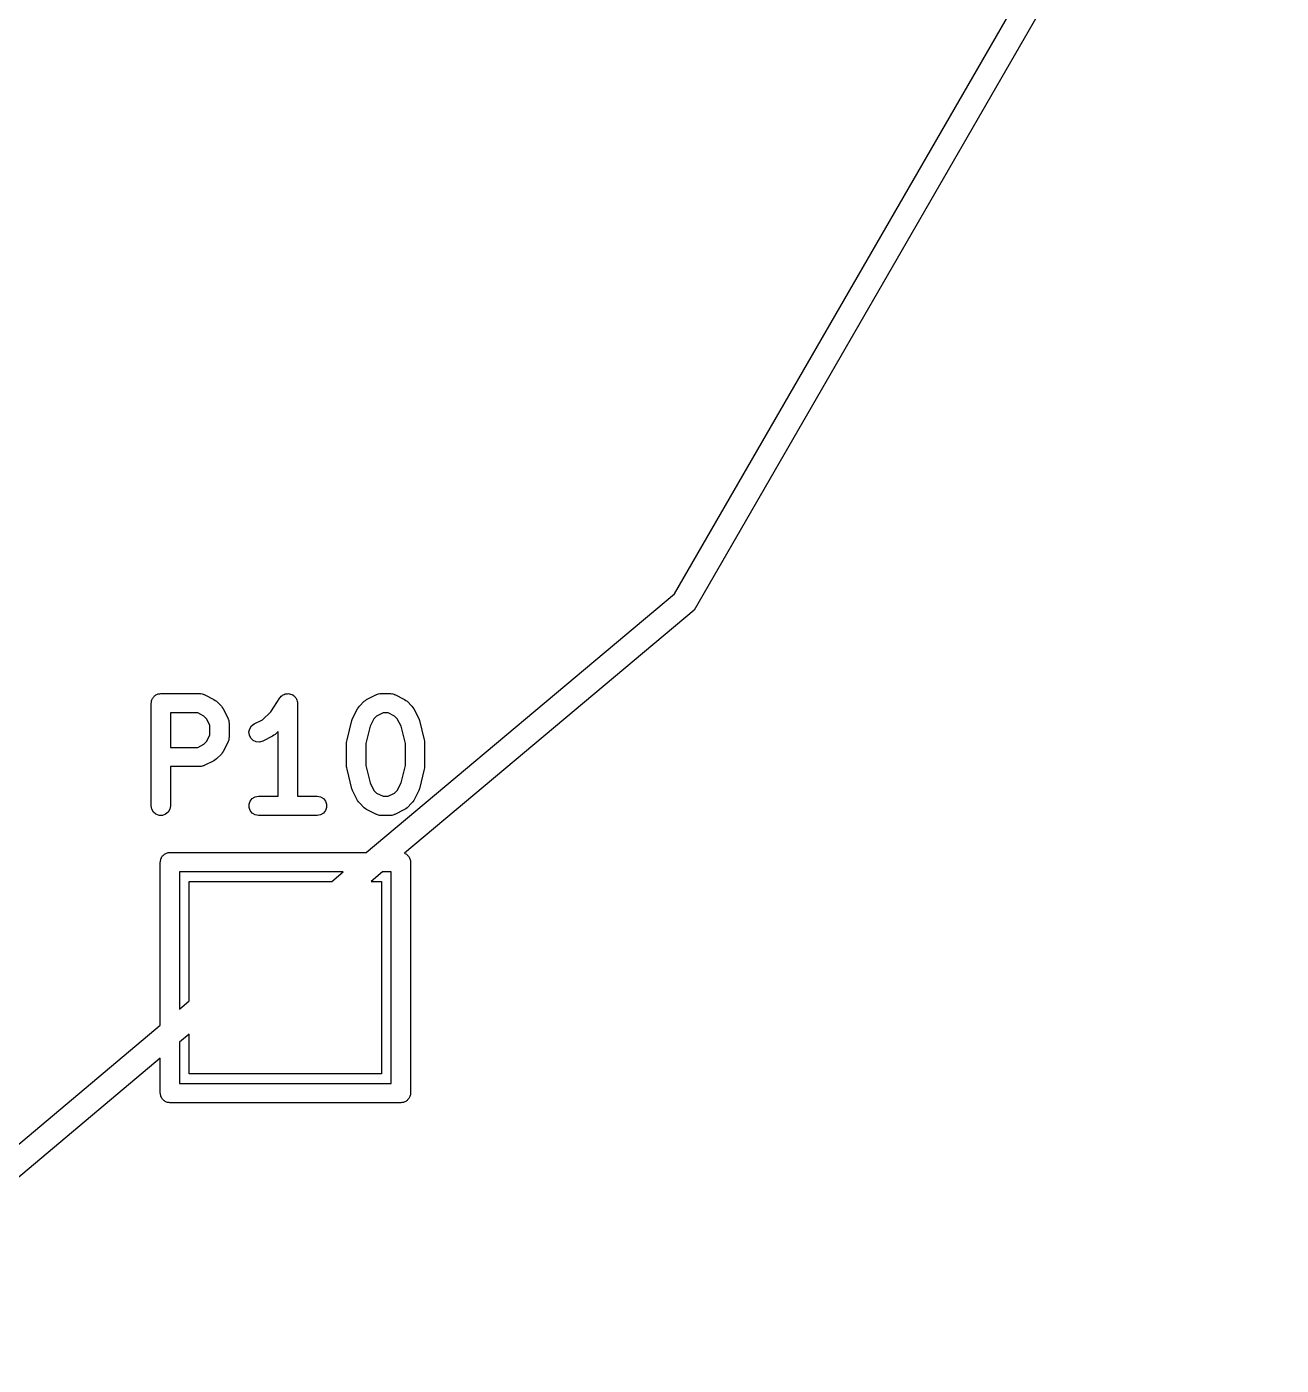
# Model space of a CAD drawing. Extents: x 173.7 to 229.3, y -126 to -74.1.
# Drawn here: x 214.98 to 224.76, y -122.82 to -112.39 of the extents above; entities that cross this region are included whole.
import ezdxf

# ---------------------------------------------------------------- set-up
doc = ezdxf.new("R2010")
doc.units = 0
doc.header["$MEASUREMENT"] = 0
doc.layers.add('BLACK', color=7, linetype='CONTINUOUS')

msp = doc.modelspace()

# ---------------------------------------------------------------- linework, layer by layer
at = {"layer": 'Black'}
for p, q in [((220.032, -116.809), (224.573, -108.944)), ((224.761, -109.012), (220.185, -116.937)), ((217.629, -118.825), (220.032, -116.809)), ((220.185, -116.937), (217.928, -118.831)), ((215.957, -117.643), (215.958, -117.636)), ((215.958, -117.636), (215.961, -117.631)), ((215.961, -117.631), (215.964, -117.624)), ((215.964, -117.624), (215.968, -117.619)), ((215.968, -117.619), (215.971, -117.614)), ((215.971, -117.614), (215.976, -117.609)), ((215.976, -117.609), (215.98, -117.604)), ((215.98, -117.604), (215.986, -117.601)), ((215.986, -117.601), (215.991, -117.597)), ((215.991, -117.597), (215.997, -117.595)), ((215.997, -117.595), (216.003, -117.591)), ((216.003, -117.591), (216.009, -117.59)), ((216.009, -117.59), (216.016, -117.588)), ((216.016, -117.588), (216.022, -117.588)), ((216.022, -117.588), (216.029, -117.587)), ((216.029, -117.587), (216.333, -117.587)), ((216.333, -117.587), (216.338, -117.588)), ((216.338, -117.588), (216.342, -117.587)), ((216.342, -117.587), (216.35, -117.59)), ((216.35, -117.59), (216.359, -117.591)), ((216.359, -117.591), (216.363, -117.594)), ((216.363, -117.594), (216.367, -117.595)), ((216.367, -117.595), (216.443, -117.633)), ((216.443, -117.633), (216.453, -117.64)), ((216.885, -117.728), (216.957, -117.62)), ((216.957, -117.62), (216.96, -117.617)), ((216.96, -117.617), (216.962, -117.614)), ((216.962, -117.614), (216.968, -117.608)), ((216.968, -117.608), (216.975, -117.601)), ((216.975, -117.601), (216.978, -117.6)), ((216.978, -117.6), (216.982, -117.597)), ((216.982, -117.597), (216.99, -117.594)), ((216.99, -117.594), (216.998, -117.59)), ((216.998, -117.59), (217.002, -117.589)), ((217.002, -117.589), (217.006, -117.588)), ((217.006, -117.588), (217.015, -117.588)), ((217.015, -117.588), (217.024, -117.587)), ((217.024, -117.587), (217.028, -117.588)), ((217.028, -117.588), (217.032, -117.588)), ((217.032, -117.588), (217.04, -117.591)), ((217.04, -117.591), (217.049, -117.593)), ((217.049, -117.593), (217.053, -117.596)), ((217.053, -117.596), (217.057, -117.597)), ((217.057, -117.597), (217.063, -117.603)), ((217.063, -117.603), (217.071, -117.608)), ((217.071, -117.608), (217.073, -117.611)), ((217.073, -117.611), (217.076, -117.614)), ((217.076, -117.614), (217.081, -117.621)), ((217.081, -117.621), (217.086, -117.629)), ((217.086, -117.629), (217.087, -117.633)), ((217.087, -117.633), (217.09, -117.636)), ((217.09, -117.636), (217.091, -117.645)), ((217.623, -117.64), (217.633, -117.633)), ((217.633, -117.633), (217.709, -117.595)), ((217.709, -117.595), (217.713, -117.594)), ((217.713, -117.594), (217.717, -117.591)), ((217.717, -117.591), (217.726, -117.59)), ((217.726, -117.59), (217.734, -117.587)), ((217.734, -117.587), (217.739, -117.588)), ((217.739, -117.588), (217.743, -117.587)), ((217.743, -117.587), (217.819, -117.587)), ((217.819, -117.587), (217.823, -117.588)), ((217.823, -117.588), (217.828, -117.587)), ((217.828, -117.587), (217.836, -117.59)), ((217.836, -117.59), (217.845, -117.591)), ((217.845, -117.591), (217.848, -117.594)), ((217.848, -117.594), (217.853, -117.595)), ((217.853, -117.595), (217.929, -117.633)), ((217.929, -117.633), (217.938, -117.64)), ((215.954, -117.662), (215.955, -117.655)), ((215.954, -118.462), (215.954, -117.662)), ((215.955, -117.649), (215.957, -117.643)), ((215.955, -117.655), (215.955, -117.649)), ((216.104, -117.737), (216.104, -118.006)), ((216.316, -117.737), (216.104, -117.737)), ((216.365, -117.762), (216.316, -117.737)), ((216.453, -117.64), (216.463, -117.647)), ((216.463, -117.647), (216.501, -117.685)), ((216.501, -117.685), (216.508, -117.695)), ((216.508, -117.695), (216.515, -117.705)), ((216.515, -117.705), (216.553, -117.781)), ((216.822, -117.791), (216.885, -117.728)), ((217.091, -117.645), (217.094, -117.654)), ((217.094, -117.654), (217.093, -117.658)), ((217.093, -117.658), (217.094, -117.662)), ((217.094, -117.662), (217.094, -118.387)), ((217.523, -117.781), (217.561, -117.705)), ((217.561, -117.705), (217.569, -117.695)), ((217.569, -117.695), (217.576, -117.685)), ((217.576, -117.685), (217.614, -117.647)), ((217.614, -117.647), (217.623, -117.64)), ((217.761, -117.737), (217.711, -117.762)), ((217.801, -117.737), (217.761, -117.737)), ((217.851, -117.762), (217.801, -117.737)), ((217.938, -117.64), (217.948, -117.647)), ((217.948, -117.647), (217.986, -117.685)), ((217.986, -117.685), (217.993, -117.695)), ((217.993, -117.695), (218, -117.705)), ((218, -117.705), (218.039, -117.781)), ((216.386, -117.783), (216.365, -117.762)), ((216.411, -117.832), (216.386, -117.783)), ((216.411, -117.911), (216.411, -117.832)), ((216.553, -117.781), (216.554, -117.785)), ((216.554, -117.785), (216.556, -117.789)), ((216.556, -117.789), (216.558, -117.797)), ((216.558, -117.797), (216.56, -117.806)), ((216.56, -117.806), (216.56, -117.81)), ((216.56, -117.81), (216.561, -117.814)), ((216.561, -117.814), (216.561, -117.929)), ((216.722, -117.861), (216.736, -117.839)), ((216.736, -117.839), (216.757, -117.823)), ((216.757, -117.823), (216.822, -117.791)), ((217.48, -117.948), (217.518, -117.796)), ((217.518, -117.796), (217.521, -117.789)), ((217.521, -117.789), (217.523, -117.781)), ((217.661, -117.84), (217.627, -117.976)), ((217.69, -117.783), (217.661, -117.84)), ((217.711, -117.762), (217.69, -117.783)), ((217.872, -117.783), (217.851, -117.762)), ((217.901, -117.84), (217.872, -117.783)), ((217.935, -117.976), (217.901, -117.84)), ((218.039, -117.781), (218.041, -117.789)), ((218.041, -117.789), (218.044, -117.796)), ((218.044, -117.796), (218.082, -117.948)), ((216.386, -117.96), (216.411, -117.911)), ((216.558, -117.946), (216.556, -117.954)), ((216.56, -117.937), (216.558, -117.946)), ((216.561, -117.929), (216.56, -117.933)), ((216.56, -117.933), (216.56, -117.937)), ((216.716, -117.886), (216.722, -117.861)), ((216.719, -117.912), (216.716, -117.886)), ((216.73, -117.935), (216.719, -117.912)), ((216.749, -117.953), (216.73, -117.935)), ((216.9, -117.919), (216.824, -117.958)), ((216.91, -117.912), (216.9, -117.919)), ((216.92, -117.905), (216.91, -117.912)), ((216.944, -117.881), (216.92, -117.905)), ((216.944, -118.387), (216.944, -117.881)), ((217.479, -117.958), (217.48, -117.948)), ((218.082, -117.948), (218.083, -117.958)), ((216.104, -118.006), (216.316, -118.006)), ((216.316, -118.006), (216.365, -117.981)), ((216.365, -117.981), (216.386, -117.96)), ((216.508, -118.048), (216.501, -118.058)), ((216.515, -118.038), (216.508, -118.048)), ((216.553, -117.962), (216.515, -118.038)), ((216.554, -117.958), (216.553, -117.962)), ((216.556, -117.954), (216.554, -117.958)), ((216.773, -117.963), (216.749, -117.953)), ((216.799, -117.965), (216.773, -117.963)), ((216.824, -117.958), (216.799, -117.965)), ((217.477, -117.967), (217.479, -117.958)), ((217.477, -118.157), (217.477, -117.967)), ((217.627, -117.976), (217.627, -118.148)), ((217.935, -118.148), (217.935, -117.976)), ((218.083, -117.958), (218.085, -117.967)), ((218.085, -117.967), (218.085, -118.157)), ((216.333, -118.156), (216.104, -118.156)), ((216.104, -118.156), (216.104, -118.462)), ((216.338, -118.155), (216.333, -118.156)), ((216.342, -118.155), (216.338, -118.155)), ((216.35, -118.153), (216.342, -118.155)), ((216.359, -118.151), (216.35, -118.153)), ((216.363, -118.149), (216.359, -118.151)), ((216.367, -118.148), (216.363, -118.149)), ((216.443, -118.11), (216.367, -118.148)), ((216.453, -118.103), (216.443, -118.11)), ((216.463, -118.096), (216.453, -118.103)), ((216.501, -118.058), (216.463, -118.096)), ((217.479, -118.166), (217.477, -118.157)), ((217.627, -118.148), (217.661, -118.283)), ((217.901, -118.283), (217.935, -118.148)), ((218.085, -118.157), (218.083, -118.166)), ((217.48, -118.175), (217.479, -118.166)), ((217.518, -118.328), (217.48, -118.175)), ((218.082, -118.175), (218.044, -118.328)), ((218.083, -118.166), (218.082, -118.175)), ((217.521, -118.335), (217.518, -118.328)), ((217.523, -118.343), (217.521, -118.335)), ((217.561, -118.419), (217.523, -118.343)), ((217.661, -118.283), (217.69, -118.341)), ((217.69, -118.341), (217.711, -118.362)), ((217.711, -118.362), (217.761, -118.387)), ((217.801, -118.387), (217.851, -118.362)), ((217.851, -118.362), (217.872, -118.341)), ((217.872, -118.341), (217.901, -118.283)), ((218.039, -118.343), (218, -118.419)), ((218.041, -118.335), (218.039, -118.343)), ((218.044, -118.328), (218.041, -118.335)), ((215.958, -118.488), (215.954, -118.462)), ((216.104, -118.462), (216.099, -118.488)), ((216.717, -118.449), (216.726, -118.424)), ((216.717, -118.475), (216.717, -118.449)), ((216.726, -118.424), (216.742, -118.404)), ((216.742, -118.404), (216.765, -118.391)), ((216.765, -118.391), (216.79, -118.387)), ((216.79, -118.387), (216.944, -118.387)), ((217.094, -118.387), (217.248, -118.387)), ((217.248, -118.387), (217.273, -118.391)), ((217.273, -118.391), (217.296, -118.404)), ((217.296, -118.404), (217.313, -118.424)), ((217.313, -118.424), (217.321, -118.449)), ((217.321, -118.449), (217.321, -118.475)), ((217.569, -118.429), (217.561, -118.419)), ((217.576, -118.439), (217.569, -118.429)), ((217.614, -118.477), (217.576, -118.439)), ((217.761, -118.387), (217.801, -118.387)), ((217.986, -118.439), (217.948, -118.477)), ((217.993, -118.429), (217.986, -118.439)), ((218, -118.419), (217.993, -118.429)), ((215.971, -118.51), (215.958, -118.488)), ((215.991, -118.527), (215.971, -118.51)), ((216.016, -118.536), (215.991, -118.527)), ((216.042, -118.536), (216.016, -118.536)), ((216.066, -118.527), (216.042, -118.536)), ((216.086, -118.51), (216.066, -118.527)), ((216.099, -118.488), (216.086, -118.51)), ((216.726, -118.499), (216.717, -118.475)), ((216.742, -118.519), (216.726, -118.499)), ((216.765, -118.532), (216.742, -118.519)), ((216.79, -118.537), (216.765, -118.532)), ((217.248, -118.537), (216.79, -118.537)), ((217.273, -118.532), (217.248, -118.537)), ((217.296, -118.519), (217.273, -118.532)), ((217.313, -118.499), (217.296, -118.519)), ((217.321, -118.475), (217.313, -118.499)), ((217.623, -118.484), (217.614, -118.477)), ((217.633, -118.491), (217.623, -118.484)), ((217.709, -118.529), (217.633, -118.491)), ((217.713, -118.53), (217.709, -118.529)), ((217.717, -118.532), (217.713, -118.53)), ((217.726, -118.534), (217.717, -118.532)), ((217.734, -118.536), (217.726, -118.534)), ((217.739, -118.536), (217.734, -118.536)), ((217.743, -118.537), (217.739, -118.536)), ((217.819, -118.537), (217.743, -118.537)), ((217.823, -118.536), (217.819, -118.537)), ((217.828, -118.536), (217.823, -118.536)), ((217.836, -118.534), (217.828, -118.536)), ((217.845, -118.532), (217.836, -118.534)), ((217.848, -118.53), (217.845, -118.532)), ((217.853, -118.529), (217.848, -118.53)), ((217.929, -118.491), (217.853, -118.529)), ((217.938, -118.484), (217.929, -118.491)), ((217.948, -118.477), (217.938, -118.484)), ((216.026, -118.887), (216.028, -118.881)), ((216.026, -118.894), (216.026, -118.887)), ((216.028, -118.881), (216.03, -118.874)), ((216.03, -118.874), (216.033, -118.869)), ((216.033, -118.869), (216.035, -118.862)), ((216.035, -118.862), (216.039, -118.857)), ((216.039, -118.857), (216.043, -118.852)), ((216.043, -118.852), (216.048, -118.848)), ((216.048, -118.848), (216.052, -118.843)), ((216.052, -118.843), (216.057, -118.839)), ((216.057, -118.839), (216.062, -118.835)), ((216.062, -118.835), (216.069, -118.833)), ((216.069, -118.833), (216.074, -118.83)), ((216.074, -118.83), (216.081, -118.828)), ((216.081, -118.828), (216.087, -118.826)), ((216.087, -118.826), (216.094, -118.826)), ((216.094, -118.826), (216.1, -118.825)), ((216.1, -118.825), (217.629, -118.825)), ((217.928, -118.831), (217.931, -118.833)), ((217.931, -118.833), (217.938, -118.835)), ((217.938, -118.835), (217.943, -118.839)), ((217.943, -118.839), (217.948, -118.843)), ((217.948, -118.843), (217.952, -118.848)), ((217.952, -118.848), (217.957, -118.852)), ((217.957, -118.852), (217.961, -118.857)), ((217.961, -118.857), (217.965, -118.862)), ((217.965, -118.862), (217.967, -118.869)), ((217.967, -118.869), (217.97, -118.874)), ((217.97, -118.874), (217.972, -118.881)), ((217.972, -118.881), (217.974, -118.887)), ((217.974, -118.887), (217.974, -118.894)), ((216.025, -118.9), (216.026, -118.894)), ((216.025, -120.171), (216.025, -118.9)), ((216.175, -118.975), (216.175, -120.045)), ((217.451, -118.975), (216.175, -118.975)), ((217.361, -119.05), (217.451, -118.975)), ((217.757, -118.975), (217.668, -119.05)), ((217.825, -118.975), (217.757, -118.975)), ((217.825, -120.625), (217.825, -118.975)), ((217.974, -118.894), (217.975, -118.9)), ((217.975, -118.9), (217.975, -120.7)), ((216.25, -119.982), (216.25, -119.05)), ((216.25, -119.05), (217.361, -119.05)), ((217.668, -119.05), (217.75, -119.05)), ((217.75, -119.05), (217.75, -120.55)), ((216.175, -120.045), (216.25, -119.982)), ((213.075, -122.647), (216.025, -120.171)), ((216.25, -120.24), (216.175, -120.302)), ((216.25, -120.55), (216.25, -120.24)), ((216.175, -120.302), (216.175, -120.625)), ((216.025, -120.428), (213.175, -122.82)), ((216.025, -120.7), (216.025, -120.428)), ((217.75, -120.55), (216.25, -120.55)), ((216.175, -120.625), (217.825, -120.625)), ((216.026, -120.706), (216.025, -120.7)), ((216.026, -120.713), (216.026, -120.706)), ((216.028, -120.719), (216.026, -120.713)), ((216.03, -120.726), (216.028, -120.719)), ((216.033, -120.731), (216.03, -120.726)), ((216.035, -120.737), (216.033, -120.731)), ((216.039, -120.743), (216.035, -120.737)), ((216.043, -120.748), (216.039, -120.743)), ((216.048, -120.752), (216.043, -120.748)), ((216.052, -120.757), (216.048, -120.752)), ((216.057, -120.761), (216.052, -120.757)), ((216.062, -120.765), (216.057, -120.761)), ((217.943, -120.761), (217.938, -120.765)), ((217.948, -120.757), (217.943, -120.761)), ((217.952, -120.752), (217.948, -120.757)), ((217.957, -120.748), (217.952, -120.752)), ((217.961, -120.743), (217.957, -120.748)), ((217.965, -120.737), (217.961, -120.743)), ((217.967, -120.731), (217.965, -120.737)), ((217.97, -120.726), (217.967, -120.731)), ((217.972, -120.719), (217.97, -120.726)), ((217.974, -120.713), (217.972, -120.719)), ((217.975, -120.7), (217.974, -120.706)), ((217.974, -120.706), (217.974, -120.713)), ((216.069, -120.767), (216.062, -120.765)), ((216.074, -120.77), (216.069, -120.767)), ((216.081, -120.772), (216.074, -120.77)), ((216.087, -120.774), (216.081, -120.772)), ((216.094, -120.774), (216.087, -120.774)), ((216.1, -120.775), (216.094, -120.774)), ((217.9, -120.775), (216.1, -120.775)), ((217.906, -120.774), (217.9, -120.775)), ((217.913, -120.774), (217.906, -120.774)), ((217.919, -120.772), (217.913, -120.774)), ((217.926, -120.77), (217.919, -120.772)), ((217.931, -120.767), (217.926, -120.77)), ((217.938, -120.765), (217.931, -120.767))]:
    msp.add_line(p, q, dxfattribs=at)

doc.saveas('drawing.dxf')
